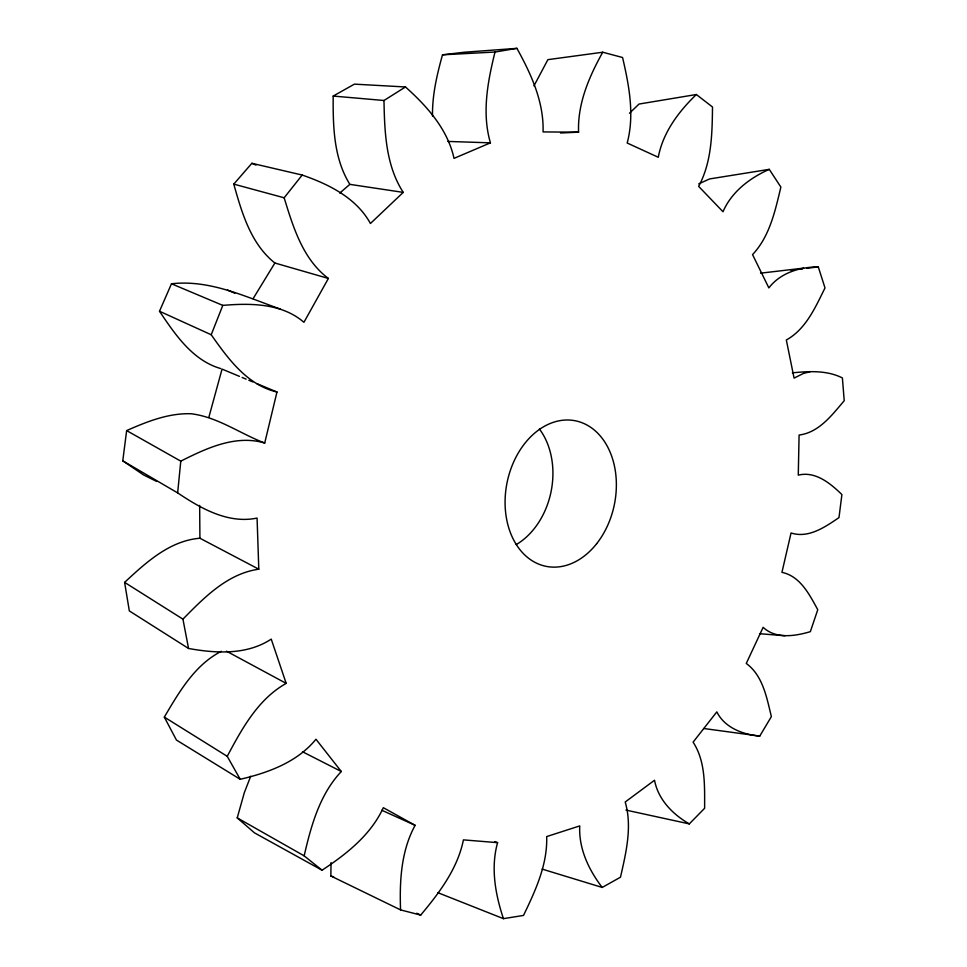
<?xml version="1.0" encoding="UTF-8"?>
<svg xmlns="http://www.w3.org/2000/svg" width="967" height="967" viewBox="0 0 967 967"><rect width="100%" height="100%" fill="white"/><g stroke="black" fill="none" stroke-linecap="round" stroke-linejoin="round"><path stroke-width="1.45" d="M792.36 372.839C809.21 371.195 826.749 370.131 842.39 377.928L844.227 400.713C832.103 414.879 819.061 432.551 799.093 435.041L798.271 475.135C815.435 470.893 830.52 483.464 841.906 494.584L838.981 517.611C825.262 526.906 808.521 538.667 791.054 532.974L781.94 572.355C800.313 576.163 809.584 594.814 817.768 609.73L810.334 631.669C795.079 636.141 775.933 639.332 763.12 627.329L746.27 663.447C762.987 675.691 766.746 697.811 771.376 716.607L759.748 736.105C742.994 734.497 724.779 727.909 716.825 711.881L693.097 742.148C705.801 761.585 704.568 786.062 704.629 808.267L689.314 823.896C672.79 814.419 658.128 799.576 654.538 780.236L625.202 802.006C632.442 826.785 626 852.797 620.488 877.202L602.211 887.44C588.722 869.877 578.58 848.543 579.753 825.915L546.681 836.576C547.612 864.607 535.38 890.788 523.51 915.435L503.432 918.65C495.346 894.366 490.535 867.822 497.582 842.656L463.423 839.876C457.609 868.813 439.211 892.976 420.693 915.096L400.556 909.899L330.847 875.981L331.052 862.624M560.509 132.999L578.58 132.177C577.432 103.638 589.133 76.647 602.731 52.23L622.567 57.5C629.021 85.314 634.739 114.807 627.184 143.019L658.273 157.27C662.915 132.491 678.58 111.64 696.349 94.512L712.51 107.011C712.171 133.797 711.748 162.178 698.645 186.365L722.99 211.737C731.644 191.732 749.824 177.976 769.273 169.358L780.877 187.09C775.183 210.709 769.805 236.335 752.544 254.599L768.862 287.912C780.417 272.742 799.927 267.025 818.275 266.868L825.008 287.948C815.423 307.107 806.043 329.094 786.328 339.985L794.076 378.109L803.456 373.431L809.983 371.787M400.556 909.899C399.528 881.227 401.003 851.045 415.121 825.322L383.331 807.687C370.82 834.956 346.488 854.103 322.047 870.203L304.158 855.855C311.048 825.915 319.642 794.451 341.315 771.509L315.967 739.247C297.207 762.214 268.185 772.766 240.203 779.293L227.233 756.315C241.907 728.816 257.984 699.165 286.184 683.379L271.231 639.114C246.839 655.179 216.028 653.438 188.553 648.47L182.932 619.146C204.061 597.691 227.426 573.552 258.793 569.2L257.077 518.07C228.164 524.114 200.737 508.352 177.65 492.88L180.781 461.15C206.249 448.362 235.646 434.376 264.716 443.031L276.973 391.998L256.859 383.621M156.727 481.481L143.575 474.942L122.773 460.836L126.641 430.593C146.948 421.624 168.476 413.006 191.079 413.743C217.708 416.995 240.07 433.651 264.716 443.031M578.58 132.177L543.055 131.923C544.022 101.982 531.076 73.939 516.91 48.35L495.007 52.037C487.731 81.482 481.663 113.006 490.426 142.85L454.019 158.37C447.673 129.276 427.051 106.237 405.475 86.97L354.418 84.141L333.18 96.059C332.986 125.964 333.53 158.117 349.861 184.359L403.239 192.385C385.7 165.284 384.576 131.717 383.984 100.495L405.475 86.97M516.91 48.35L463.967 52.266L442.499 54.817C436.951 74.761 432.152 95.213 432.515 116.04M208.836 417.369L222.047 369.104L239.441 376.356M322.047 870.203L254.466 832.841L237.229 817.877L244.337 792.626L250.719 776.223M276.973 391.998C247.044 385.096 227.874 358.382 211.217 334.751L222.797 305.391C250.393 303.046 281.723 303.118 303.928 322.301L328.381 278.448C302.804 259.277 293.122 226.955 284.153 197.788L302.188 175.051C328.732 184.214 356.352 197.86 370.434 223.498L403.239 192.385M533.941 85.906L547.89 59.652L602.731 52.23M220.73 368.572C192.493 360.449 175.003 334.28 159.495 311.241L171.485 283.778C209.96 279.439 245.219 296.712 280.454 309.102M240.203 779.293L176.429 740.045L164.317 717.091C179.016 692.275 194.657 664.945 221.322 651.311M253.112 298.658L274.882 263.012L328.381 278.448M274.882 263.012C250.695 243.829 241.798 212.547 233.784 184.129L251.855 163.302L302.188 175.051M629.469 113.224L639.03 104.049L696.349 94.512M188.553 648.47L129.324 610.914L124.61 582.376C145.836 562.673 169.539 540.71 199.915 538.232L258.793 569.2M339.719 193.098L349.861 184.359M698.742 183.863L709.597 178.931L769.273 169.358M791.079 270.361L793.943 269.986M799.673 269.261L802.537 268.886M806.829 268.33L818.275 266.868M760.546 273.178L803.517 268.137M442.499 54.817L495.007 52.037M447.89 141.424L490.426 142.85M759.506 633.699L784.938 635.754M333.18 96.059L383.984 100.495M759.748 736.105L703.771 728.502M689.314 823.896L625.951 810.092M233.784 184.129L284.153 197.788M602.211 887.44L542.136 869.103M330.847 875.981L333.663 876.876M494.862 841.616L497.582 842.656M503.432 918.65L437.906 892.698M242.125 377.468L246.138 379.149M248.821 380.261L252.846 381.941M171.485 283.778L222.797 305.391M251.855 163.302L255.989 165.103M227.463 290.027L234.812 293.231M381.808 810.249L415.121 825.322M159.495 311.241L211.217 334.751M416.729 913.247L420.693 915.096M341.315 771.509L302.514 751.758M286.184 683.379L226.496 651.19M180.781 461.15L126.641 430.593M304.158 855.855L237.229 817.877M177.65 492.88L122.773 460.836M227.233 756.315L164.317 717.091M182.932 619.146L124.61 582.376M199.649 505.415L199.915 538.232M539.441 429.046A71.292 54.273 -78.6 0 1 516.209 544.614M596.663 543.684A74.229 54.756 -78.6 0 0 579.584 421.878A74.229 54.756 -78.6 0 0 505.959 515.145A74.229 54.756 -78.6 0 0 596.663 543.684"/></g></svg>
